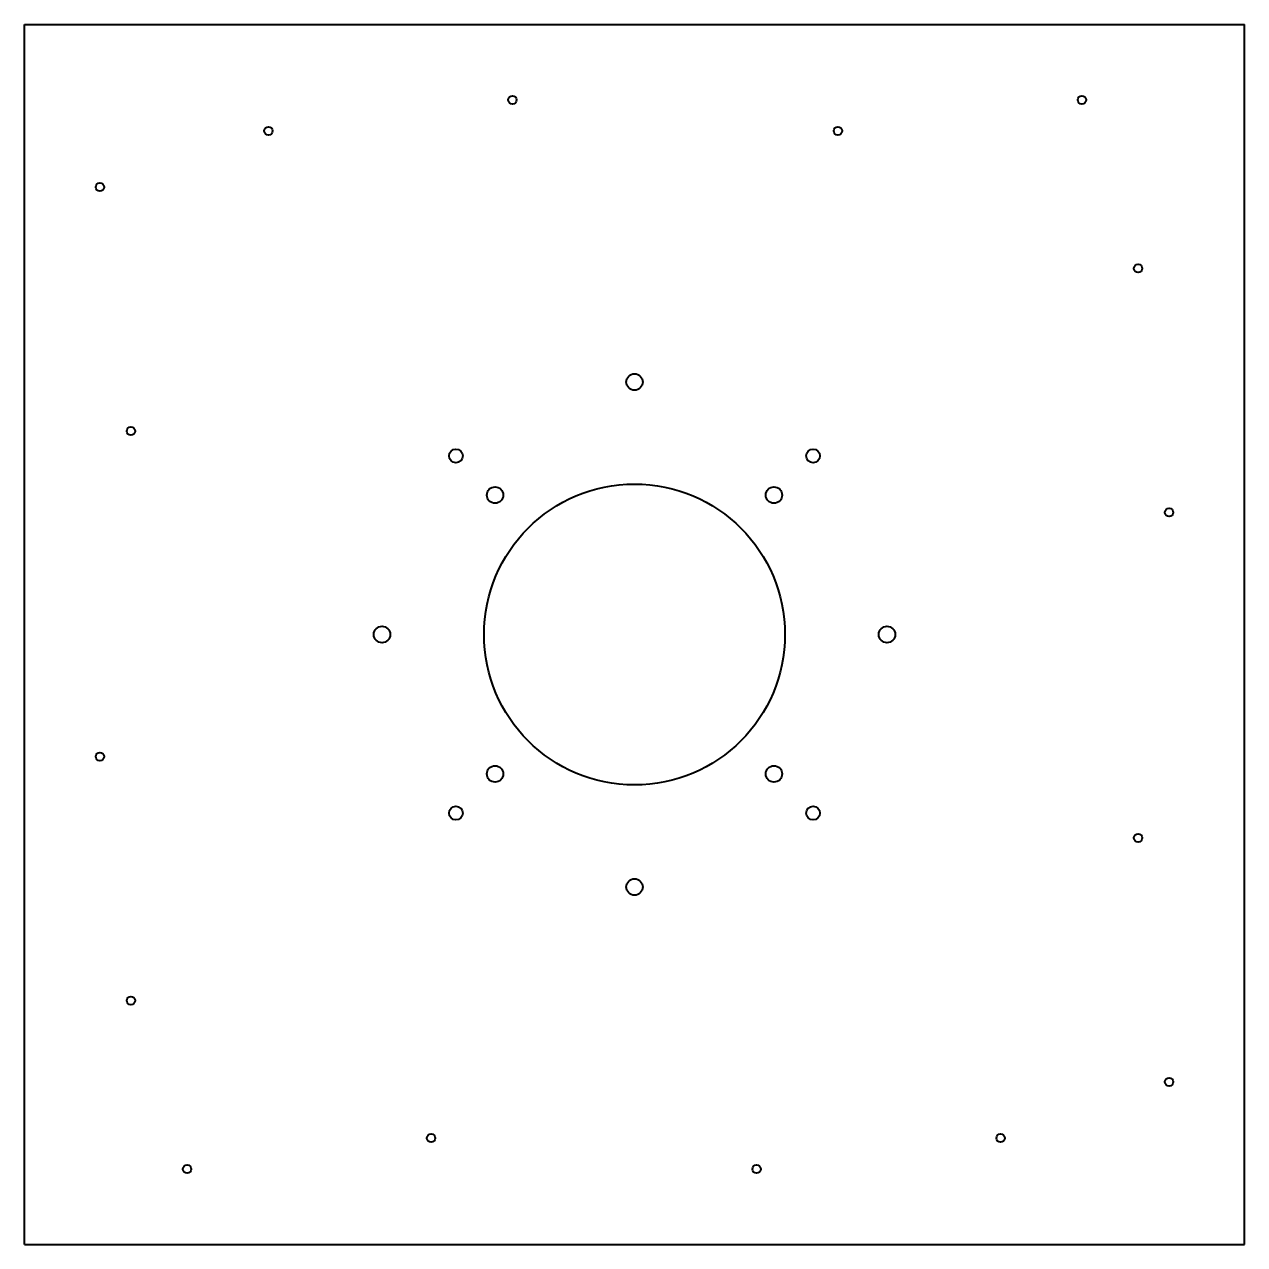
# Model space of a CAD drawing. Header units: millimetres. Extents: x -375 to 375, y -375 to 375.
import ezdxf

# ---------------------------------------------------------------- set-up
doc = ezdxf.new("R2010")
doc.units = ezdxf.units.MM
doc.layers.add('Visible', color=7, linetype='Continuous', lineweight=40)

msp = doc.modelspace()

# ---------------------------------------------------------------- linework, layer by layer
at = {"layer": 'Visible'}
for p, q in [((-375, 375), (375, 375)), ((-375, -375), (-375, 375)), ((375, -375), (375, 375)), ((-375, -375), (375, -375))]:
    msp.add_line(p, q, dxfattribs=at)
for centre, radius in [((-75, 328.58), 2.55), ((275, 328.58), 2.55), ((-225, 309.53), 2.55), ((125, 309.53), 2.55), ((-328.58, 275), 2.55), ((309.53, 225), 2.55), ((0, 155.2), 5.04), ((-309.53, 125), 2.55), ((-109.74, 109.74), 4.22), ((109.74, 109.74), 4.22), ((0, 0), 92.5), ((-85.68, 85.69), 5.04), ((85.69, 85.68), 5.04), ((328.58, 75), 2.55), ((-155.2, 0), 5.04), ((155.2, 0), 5.04), ((-328.58, -75), 2.55), ((-85.69, -85.68), 5.04), ((85.68, -85.69), 5.04), ((-109.74, -109.74), 4.22), ((109.74, -109.74), 4.22), ((309.53, -125), 2.55), ((0, -155.2), 5.04), ((-309.53, -225), 2.55), ((328.58, -275), 2.55), ((-125, -309.53), 2.55), ((225, -309.53), 2.55), ((-275, -328.58), 2.55), ((75, -328.58), 2.55)]:
    msp.add_circle(centre, radius, dxfattribs=at)

doc.saveas('drawing.dxf')
